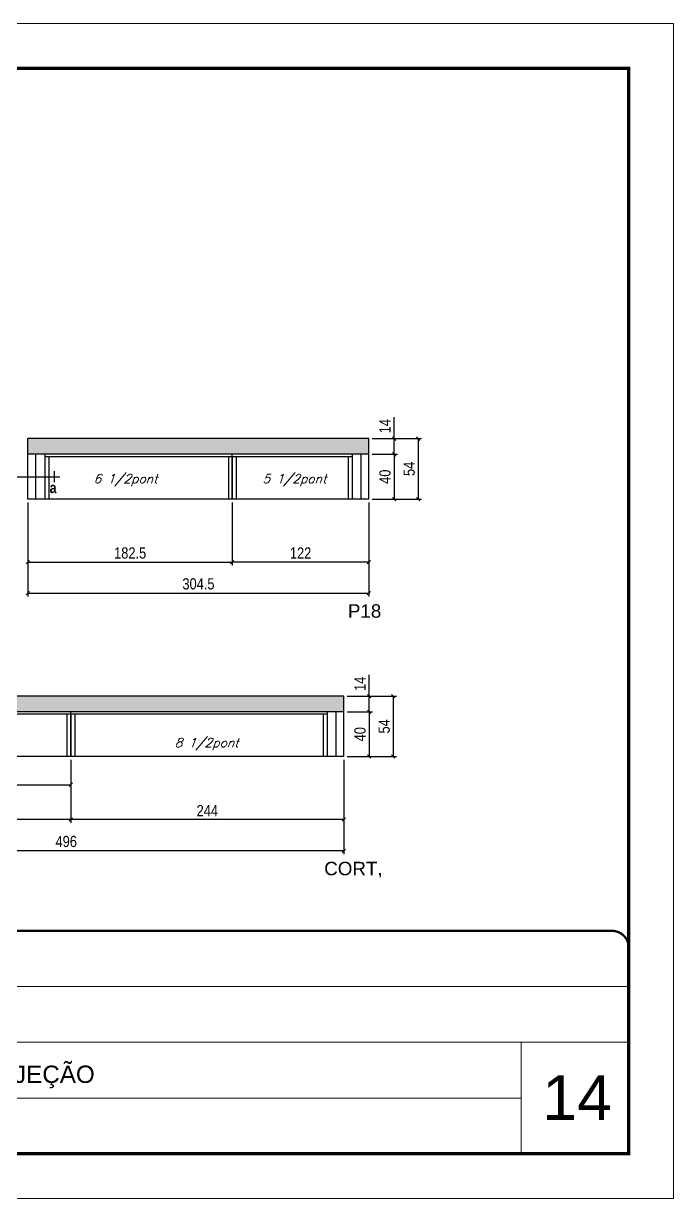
# Model space of a CAD drawing. Header units: millimetres. Extents: x 2921 to 9246, y 316 to 11751.
# Drawn here: x 5411 to 5991, y 6059 to 7109 of the extents above; entities that cross this region are included whole.
import ezdxf

# ---------------------------------------------------------------- set-up
doc = ezdxf.new("R2010")
doc.units = ezdxf.units.MM
doc.linetypes.add('CONTINUO', pattern=[0])
doc.linetypes.add('DASHED', pattern=[0.75, 0.5, -0.25])
for name, color, linetype in [('1', 3, 'Continuous'), ('5', 5, 'Continuous'), ('COTA', 241, 'Continuous'), ('detalhes', 4, 'Continuous'), ('NOMENCLATURA', 7, 'Continuous'), ('Painéis', 200, 'Continuous'), ('SARR_2.2x7', 40, 'Continuous'), ('SARR_3.5x7', 81, 'Continuous'), ('texto', 7, 'Continuous')]:
    doc.layers.add(name, color=color, linetype=linetype)
for name, color, linetype, lineweight in [('CARIMBO', 255, 'Continuous', 9), ('Folhas', 255, 'Continuous', 9), ('SARRAFO DE PRESSAO', 251, 'DASHED', 9)]:
    doc.layers.add(name, color=color, linetype=linetype, lineweight=lineweight)
doc.styles.add('arial', font='arial.ttf')
doc.styles.add('COTA TECNICA', font='techl___.ttf', dxfattribs={"height": 10})
doc.styles.add('COTA TECNICA-50', font='techl___.ttf', dxfattribs={"height": 10})
doc.styles.add('Romans', font='romans.shx')
doc.styles.get("Standard").update_dxf_attribs({"font": 'arial.ttf'})
doc.styles.add('TECNICA', font='techb___.ttf', dxfattribs={"height": 10})
doc.dimstyles.new('COTA PAINEL-50', dxfattribs={"dimtxt": 10, "dimasz": 3, "dimexe": 3, "dimexo": 3, "dimgap": 3, "dimtad": 1, "dimdec": 1, "dimzin": 12, "dimdsep": 46, "dimtxsty": 'COTA TECNICA-50', "dimblk1": 'OBLIQUE', "dimblk2": 'OBLIQUE', "dimsah": 1, "dimcen": 0.9, "dimclrd": 4, "dimclre": 4, "dimclrt": 240, "dimadec": 1, "dimazin": 3, "dimtfac": 1, "dimtdec": 1, "dimtmove": 0, "dimatfit": 3, "dimfxl": 1, "dimtolj": 1, "dimtzin": 12, "dimarcsym": 0})
doc.dimstyles.new('PAINEL', dxfattribs={"dimtxt": 10, "dimasz": 3, "dimexe": 3, "dimexo": 3, "dimgap": 3, "dimtad": 1, "dimdec": 1, "dimzin": 12, "dimdsep": 46, "dimtxsty": 'COTA TECNICA', "dimblk1": 'OBLIQUE', "dimblk2": 'OBLIQUE', "dimsah": 1, "dimcen": 0.9, "dimclrd": 4, "dimclre": 4, "dimclrt": 240, "dimadec": 1, "dimazin": 3, "dimtfac": 1, "dimtdec": 1, "dimtmove": 0, "dimatfit": 3, "dimfxl": 1, "dimtolj": 1, "dimtzin": 12, "dimarcsym": 0})

# ---------------------------------------------------------------- blocks, each defined once
blk = doc.blocks.new('9999999999')
at = {"color": 30, "linetype": 'CONTINUO'}
for p, q in [((98564.6, 34379.6), (99584, 34379.6)), ((98564.6, 34329.8), (99488, 34329.8)), ((99584, 34329.8), (99488, 34329.8)), ((99488, 34329.8), (99488, 34230.2)), ((98564.6, 34280), (99488, 34280))]:
    blk.add_line(p, q, dxfattribs=at)
at = {"color": 30, "linetype": 'CONTINUO', "const_width": 2}
blk.add_lwpolyline([(99584, 34230.2), (99584, 34414.4, 0.414214), (99569, 34429.4), (98229, 34429.4, 0.414214), (98214, 34414.4), (98214, 34245.2, 0.414214), (98229, 34230.2), (99584, 34230.2)], format="xyb", dxfattribs=at)
at = {"layer": 'Folhas'}
blk.add_lwpolyline([(98139, 34190.2), (99624, 34190.2), (99624, 35240.2), (98139, 35240.2)], close=True, dxfattribs=at)
at = {"layer": 'Folhas', "color": 30, "const_width": 3}
blk.add_lwpolyline([(98214, 34230.2), (99584, 34230.2), (99584, 35200.2), (98214, 35200.2)], close=True, dxfattribs=at)
at = {"color": 7, "linetype": 'Continuous', "ltscale": 5, "style": 'arial'}
blk.add_text('1° SUBSOLO - PROJEÇÃO', height=15.483, dxfattribs=at).set_placement((98837.7, 34293.5))
blk = doc.blocks.new('_Oblique')
at = {"layer": '1', "color": 0, "lineweight": -2}
blk.add_line((-0.5, -0.5), (0.5, 0.5), dxfattribs=at)
blk = doc.blocks.new('*D673')
at = {"layer": 'COTA', "color": 4, "linetype": 'ByBlock', "lineweight": -2, "transparency": 16777216}
for p, q in [((5597.1, 6680.8), (5597.1, 6624.5)), ((5719.1, 6680.8), (5719.1, 6624.5)), ((5719.1, 6627.5), (5597.1, 6627.5))]:
    blk.add_line(p, q, dxfattribs=at)
at = {"layer": 'Defpoints', "color": 0, "linetype": 'ByBlock', "transparency": 16777216}
for p in [(5597.1, 6683.8), (5719.1, 6683.8), (5597.1, 6627.5)]:
    blk.add_point(p, dxfattribs=at)
at = {"layer": 'COTA', "color": 4, "linetype": 'ByBlock', "lineweight": -2, "transparency": 16777216, "xscale": 3, "yscale": 3, "zscale": 3, "rotation": 180}
blk.add_blockref('_Oblique', (5597.1, 6627.5), dxfattribs=at)
at = {"layer": 'COTA', "color": 4, "linetype": 'ByBlock', "lineweight": -2, "transparency": 16777216, "xscale": 3, "yscale": 3, "zscale": 3}
blk.add_blockref('_Oblique', (5719.1, 6627.5), dxfattribs=at)
at = {"layer": 'COTA', "color": 240, "linetype": 'ByBlock', "transparency": 16777216, "insert": (5658.1, 6635.6), "char_height": 10, "width": 165.595, "attachment_point": 5, "style": 'COTA TECNICA'}
blk.add_mtext('\\A1;122 ', dxfattribs=at)
blk = doc.blocks.new('*D687')
at = {"layer": 'COTA', "color": 4, "lineweight": -2, "transparency": 16777216}
for p, q in [((5414.6, 6680.8), (5414.6, 6624.5)), ((5597.1, 6680.8), (5597.1, 6624.5)), ((5414.6, 6627.5), (5597.1, 6627.5))]:
    blk.add_line(p, q, dxfattribs=at)
at = {"layer": 'Defpoints', "color": 0, "transparency": 16777216}
for p in [(5414.6, 6683.8), (5597.1, 6683.8), (5597.1, 6627.5)]:
    blk.add_point(p, dxfattribs=at)
at = {"layer": 'COTA', "color": 4, "lineweight": -2, "transparency": 16777216, "xscale": 3, "yscale": 3, "zscale": 3, "rotation": 180}
blk.add_blockref('_Oblique', (5414.6, 6627.5), dxfattribs=at)
at = {"layer": 'COTA', "color": 4, "lineweight": -2, "transparency": 16777216, "xscale": 3, "yscale": 3, "zscale": 3}
blk.add_blockref('_Oblique', (5597.1, 6627.5), dxfattribs=at)
at = {"layer": 'COTA', "color": 240, "transparency": 16777216, "insert": (5505.9, 6635.6), "char_height": 10, "attachment_point": 5, "style": 'COTA TECNICA'}
blk.add_mtext('\\A1;182.5', dxfattribs=at)
blk = doc.blocks.new('*D688')
at = {"layer": 'Defpoints', "color": 0, "transparency": 16777216}
for p in [(5414.6, 6683.8), (5719.1, 6627.5), (5719.1, 6599.8)]:
    blk.add_point(p, dxfattribs=at)
at = {"layer": 'Painéis', "color": 4, "lineweight": -2, "transparency": 16777216}
for p, q in [((5414.6, 6680.8), (5414.6, 6596.8)), ((5719.1, 6624.5), (5719.1, 6596.8)), ((5414.6, 6599.8), (5719.1, 6599.8))]:
    blk.add_line(p, q, dxfattribs=at)
at = {"layer": 'Painéis', "color": 4, "lineweight": -2, "transparency": 16777216, "xscale": 3, "yscale": 3, "zscale": 3, "rotation": 180}
blk.add_blockref('_Oblique', (5414.6, 6599.8), dxfattribs=at)
at = {"layer": 'Painéis', "color": 4, "lineweight": -2, "transparency": 16777216, "xscale": 3, "yscale": 3, "zscale": 3}
blk.add_blockref('_Oblique', (5719.1, 6599.8), dxfattribs=at)
at = {"layer": 'Painéis', "color": 240, "lineweight": 5, "transparency": 16777216, "insert": (5566.9, 6608), "char_height": 10, "attachment_point": 5, "style": 'COTA TECNICA'}
blk.add_mtext('\\A1;304.5', dxfattribs=at)
blk = doc.blocks.new('*D689')
at = {"layer": 'COTA', "color": 4, "lineweight": -2, "transparency": 16777216}
for p, q in [((5722.1, 6723.8), (5744.6, 6723.8)), ((5741.6, 6723.8), (5741.6, 6683.8)), ((5722.1, 6683.8), (5744.6, 6683.8))]:
    blk.add_line(p, q, dxfattribs=at)
at = {"layer": 'Defpoints', "color": 0, "transparency": 16777216}
for p in [(5719.1, 6723.8), (5719.1, 6683.8), (5741.6, 6683.8)]:
    blk.add_point(p, dxfattribs=at)
at = {"layer": 'COTA', "color": 4, "lineweight": -2, "transparency": 16777216, "xscale": 3, "yscale": 3, "zscale": 3}
for p, rotation in [((5741.6, 6723.8), 90), ((5741.6, 6683.8), 270)]:
    blk.add_blockref('_Oblique', p, dxfattribs=dict(at, rotation=rotation))
at = {"layer": 'COTA', "color": 240, "transparency": 16777216, "insert": (5733.5, 6703.8), "char_height": 10, "attachment_point": 5, "rotation": 90, "style": 'COTA TECNICA-50'}
blk.add_mtext('\\A1;40', dxfattribs=at)
blk = doc.blocks.new('*D690')
at = {"layer": 'COTA', "color": 4, "lineweight": -2, "transparency": 16777216}
for p, q in [((5741.6, 6737.8), (5741.6, 6756.9)), ((5722.1, 6737.8), (5744.6, 6737.8)), ((5741.6, 6723.8), (5741.6, 6737.8)), ((5722.1, 6723.8), (5744.6, 6723.8))]:
    blk.add_line(p, q, dxfattribs=at)
at = {"layer": 'Defpoints', "color": 0, "transparency": 16777216}
for p in [(5719.1, 6737.8), (5741.6, 6737.8), (5719.1, 6723.8)]:
    blk.add_point(p, dxfattribs=at)
at = {"layer": 'COTA', "color": 4, "lineweight": -2, "transparency": 16777216, "xscale": 3, "yscale": 3, "zscale": 3}
for p, rotation in [((5741.6, 6737.8), 90), ((5741.6, 6723.8), 270)]:
    blk.add_blockref('_Oblique', p, dxfattribs=dict(at, rotation=rotation))
at = {"layer": 'COTA', "color": 240, "transparency": 16777216, "insert": (5733.5, 6748.9), "char_height": 10, "attachment_point": 5, "rotation": 90, "style": 'COTA TECNICA-50'}
blk.add_mtext('\\A1;14', dxfattribs=at)
blk = doc.blocks.new('*D691')
at = {"layer": 'COTA', "color": 4, "lineweight": -2, "transparency": 16777216}
for p, q in [((5722.1, 6737.8), (5766.2, 6737.8)), ((5763.2, 6737.8), (5763.2, 6683.8)), ((5722.1, 6683.8), (5766.2, 6683.8))]:
    blk.add_line(p, q, dxfattribs=at)
at = {"layer": 'Defpoints', "color": 0, "transparency": 16777216}
for p in [(5719.1, 6737.8), (5719.1, 6683.8), (5763.2, 6683.8)]:
    blk.add_point(p, dxfattribs=at)
at = {"layer": 'COTA', "color": 4, "lineweight": -2, "transparency": 16777216, "xscale": 3, "yscale": 3, "zscale": 3}
for p, rotation in [((5763.2, 6737.8), 90), ((5763.2, 6683.8), 270)]:
    blk.add_blockref('_Oblique', p, dxfattribs=dict(at, rotation=rotation))
at = {"layer": 'COTA', "color": 240, "transparency": 16777216, "insert": (5755.1, 6710.8), "char_height": 10, "attachment_point": 5, "rotation": 90, "style": 'COTA TECNICA-50'}
blk.add_mtext('\\A1;54', dxfattribs=at)
blk = doc.blocks.new('*D700')
at = {"layer": 'COTA', "color": 4, "linetype": 'ByBlock', "lineweight": -2, "transparency": 16777216}
for p, q in [((5452.8, 6450.7), (5452.8, 6394.4)), ((5696.8, 6450.7), (5696.8, 6394.4)), ((5696.8, 6397.4), (5452.8, 6397.4))]:
    blk.add_line(p, q, dxfattribs=at)
at = {"layer": 'Defpoints', "color": 0, "linetype": 'ByBlock', "transparency": 16777216}
for p in [(5452.8, 6453.7), (5696.8, 6453.7), (5452.8, 6397.4)]:
    blk.add_point(p, dxfattribs=at)
at = {"layer": 'COTA', "color": 4, "linetype": 'ByBlock', "lineweight": -2, "transparency": 16777216, "xscale": 3, "yscale": 3, "zscale": 3, "rotation": 180}
blk.add_blockref('_Oblique', (5452.8, 6397.4), dxfattribs=at)
at = {"layer": 'COTA', "color": 4, "linetype": 'ByBlock', "lineweight": -2, "transparency": 16777216, "xscale": 3, "yscale": 3, "zscale": 3}
blk.add_blockref('_Oblique', (5696.8, 6397.4), dxfattribs=at)
at = {"layer": 'COTA', "color": 240, "linetype": 'ByBlock', "transparency": 16777216, "insert": (5574.8, 6405.4), "char_height": 10, "attachment_point": 5, "style": 'COTA TECNICA'}
blk.add_mtext('\\A1;244', dxfattribs=at)
blk = doc.blocks.new('*D1124')
at = {"layer": 'COTA', "color": 4, "linetype": 'ByBlock', "lineweight": -2, "transparency": 16777216}
for p, q in [((5200.8, 6450.7), (5200.8, 6366.6)), ((5696.8, 6450.7), (5696.8, 6366.6)), ((5696.8, 6369.6), (5200.8, 6369.6))]:
    blk.add_line(p, q, dxfattribs=at)
at = {"layer": 'Defpoints', "color": 0, "linetype": 'ByBlock', "transparency": 16777216}
for p in [(5200.8, 6453.7), (5696.8, 6453.7), (5200.8, 6369.6)]:
    blk.add_point(p, dxfattribs=at)
at = {"layer": 'COTA', "color": 4, "linetype": 'ByBlock', "lineweight": -2, "transparency": 16777216, "xscale": 3, "yscale": 3, "zscale": 3, "rotation": 180}
blk.add_blockref('_Oblique', (5200.8, 6369.6), dxfattribs=at)
at = {"layer": 'COTA', "color": 4, "linetype": 'ByBlock', "lineweight": -2, "transparency": 16777216, "xscale": 3, "yscale": 3, "zscale": 3}
blk.add_blockref('_Oblique', (5696.8, 6369.6), dxfattribs=at)
at = {"layer": 'COTA', "color": 240, "linetype": 'ByBlock', "transparency": 16777216, "insert": (5448.8, 6377.8), "char_height": 10, "attachment_point": 5, "style": 'COTA TECNICA'}
blk.add_mtext('\\A1;496', dxfattribs=at)
blk = doc.blocks.new('*D1116')
at = {"layer": 'COTA', "color": 4, "lineweight": -2, "transparency": 16777216}
for p, q in [((5200.8, 6450.7), (5200.8, 6394.4)), ((5452.8, 6450.7), (5452.8, 6394.4)), ((5452.8, 6397.4), (5200.8, 6397.4))]:
    blk.add_line(p, q, dxfattribs=at)
at = {"layer": 'Defpoints', "color": 0, "transparency": 16777216}
for p in [(5200.8, 6453.7), (5452.8, 6453.7), (5200.8, 6397.4)]:
    blk.add_point(p, dxfattribs=at)
at = {"layer": 'COTA', "color": 4, "lineweight": -2, "transparency": 16777216, "xscale": 3, "yscale": 3, "zscale": 3, "rotation": 180}
blk.add_blockref('_Oblique', (5200.8, 6397.4), dxfattribs=at)
at = {"layer": 'COTA', "color": 4, "lineweight": -2, "transparency": 16777216, "xscale": 3, "yscale": 3, "zscale": 3}
blk.add_blockref('_Oblique', (5452.8, 6397.4), dxfattribs=at)
at = {"layer": 'COTA', "color": 240, "transparency": 16777216, "insert": (5322.8, 6405.5), "char_height": 10, "attachment_point": 5, "style": 'COTA TECNICA'}
blk.add_mtext('\\A1;252 ', dxfattribs=at)
blk = doc.blocks.new('*D677')
at = {"layer": 'COTA', "color": 4, "lineweight": -2, "transparency": 16777216}
for p, q in [((5699.8, 6493.7), (5722.3, 6493.7)), ((5719.3, 6493.7), (5719.3, 6453.7)), ((5699.8, 6453.7), (5722.3, 6453.7))]:
    blk.add_line(p, q, dxfattribs=at)
at = {"layer": 'Defpoints', "color": 0, "transparency": 16777216}
for p in [(5696.8, 6493.7), (5696.8, 6453.7), (5719.3, 6453.7)]:
    blk.add_point(p, dxfattribs=at)
at = {"layer": 'COTA', "color": 4, "lineweight": -2, "transparency": 16777216, "xscale": 3, "yscale": 3, "zscale": 3}
for p, rotation in [((5719.3, 6493.7), 90), ((5719.3, 6453.7), 270)]:
    blk.add_blockref('_Oblique', p, dxfattribs=dict(at, rotation=rotation))
at = {"layer": 'COTA', "color": 240, "transparency": 16777216, "insert": (5711.2, 6473.7), "char_height": 10, "attachment_point": 5, "rotation": 90, "style": 'COTA TECNICA-50'}
blk.add_mtext('\\A1;40', dxfattribs=at)
blk = doc.blocks.new('*D678')
at = {"layer": 'COTA', "color": 4, "lineweight": -2, "transparency": 16777216}
for p, q in [((5719.3, 6507.7), (5719.3, 6526.8)), ((5699.8, 6507.7), (5722.3, 6507.7)), ((5719.3, 6493.7), (5719.3, 6507.7)), ((5699.8, 6493.7), (5722.3, 6493.7))]:
    blk.add_line(p, q, dxfattribs=at)
at = {"layer": 'Defpoints', "color": 0, "transparency": 16777216}
for p in [(5696.8, 6507.7), (5719.3, 6507.7), (5696.8, 6493.7)]:
    blk.add_point(p, dxfattribs=at)
at = {"layer": 'COTA', "color": 4, "lineweight": -2, "transparency": 16777216, "xscale": 3, "yscale": 3, "zscale": 3}
for p, rotation in [((5719.3, 6507.7), 90), ((5719.3, 6493.7), 270)]:
    blk.add_blockref('_Oblique', p, dxfattribs=dict(at, rotation=rotation))
at = {"layer": 'COTA', "color": 240, "transparency": 16777216, "insert": (5711.2, 6518.7), "char_height": 10, "attachment_point": 5, "rotation": 90, "style": 'COTA TECNICA-50'}
blk.add_mtext('\\A1;14', dxfattribs=at)
blk = doc.blocks.new('*D679')
at = {"layer": 'COTA', "color": 4, "lineweight": -2, "transparency": 16777216}
for p, q in [((5699.8, 6507.7), (5743.9, 6507.7)), ((5740.9, 6507.7), (5740.9, 6453.7)), ((5699.8, 6453.7), (5743.9, 6453.7))]:
    blk.add_line(p, q, dxfattribs=at)
at = {"layer": 'Defpoints', "color": 0, "transparency": 16777216}
for p in [(5696.8, 6507.7), (5696.8, 6453.7), (5740.9, 6453.7)]:
    blk.add_point(p, dxfattribs=at)
at = {"layer": 'COTA', "color": 4, "lineweight": -2, "transparency": 16777216, "xscale": 3, "yscale": 3, "zscale": 3}
for p, rotation in [((5740.9, 6507.7), 90), ((5740.9, 6453.7), 270)]:
    blk.add_blockref('_Oblique', p, dxfattribs=dict(at, rotation=rotation))
at = {"layer": 'COTA', "color": 240, "transparency": 16777216, "insert": (5732.8, 6480.7), "char_height": 10, "attachment_point": 5, "rotation": 90, "style": 'COTA TECNICA-50'}
blk.add_mtext('\\A1;54', dxfattribs=at)
blk = doc.blocks.new('*D1118')
at = {"layer": 'Defpoints', "color": 0, "transparency": 16777216}
for p in [(5322.8, 6453.7), (5452.8, 6453.7), (5452.8, 6428.6)]:
    blk.add_point(p, dxfattribs=at)
at = {"layer": 'Painéis', "color": 4, "lineweight": -2, "transparency": 16777216}
for p, q in [((5322.8, 6450.7), (5322.8, 6425.6)), ((5452.8, 6450.7), (5452.8, 6425.6)), ((5322.8, 6428.6), (5452.8, 6428.6))]:
    blk.add_line(p, q, dxfattribs=at)
at = {"layer": 'Painéis', "color": 4, "lineweight": -2, "transparency": 16777216, "xscale": 3, "yscale": 3, "zscale": 3, "rotation": 180}
blk.add_blockref('_Oblique', (5322.8, 6428.6), dxfattribs=at)
at = {"layer": 'Painéis', "color": 4, "lineweight": -2, "transparency": 16777216, "xscale": 3, "yscale": 3, "zscale": 3}
blk.add_blockref('_Oblique', (5452.8, 6428.6), dxfattribs=at)
at = {"layer": 'Painéis', "color": 240, "lineweight": 5, "transparency": 16777216, "insert": (5387.8, 6436.8), "char_height": 10, "attachment_point": 5, "style": 'COTA TECNICA'}
blk.add_mtext('\\A1;130', dxfattribs=at)

msp = doc.modelspace()

# ---------------------------------------------------------------- hatches: boundary and pattern name
at = {"layer": 'COTA', "linetype": 'ByBlock'}
h = msp.add_hatch(dxfattribs=at)
h.set_pattern_fill('AR-CONC', color=256, scale=0.03)
h.set_pattern_definition([(50, (3238.4166, -9818.009), (5.4655401, -0.4781726), [0.5715, -6.2865]), (355, (3238.4166, -9818.009), (-1.0573026, 5.7317054), [0.4572, -5.0292175]), (100.451445, (3238.872, -9818.049), (4.4082374, 5.2535326), [0.4857003, -5.3427073]), (46.1842, (3238.4166, -9816.485), (8.1323712, -1.2612698), [0.85725, -9.42975]), (96.63556, (3239.094, -9816.59), (7.122124, 7.4227837), [0.7285507, -8.0140682]), (351.18415, (3238.417, -9816.485), (7.122124, 7.4227837), [0.685799, -7.543792]), (21, (3239.1786, -9816.866), (4.5484317, -3.067956), [0.5715, -6.2865]), (326, (3239.1786, -9816.866), (1.8540609, 5.525639), [0.4572, -5.0292]), (71.451445, (3239.5577, -9817.122), (6.4024926, 2.457683), [0.4857003, -5.3426981]), (37.5, (3238.4166, -9818.0092), (0.0926581, 2.53665117), [0, -4.96824, 0, -5.1054, 0, -5.04825]), (7.5, (3238.4166, -9818.0092), (2.00458988, 3.00541724), [0, -2.91084, 0, -4.85394, 0, -1.92405]), (327.5, (3236.7174, -9818.0092), (4.06771786, -0.17186232), [0, -1.905, 0, -5.9436, 0, -7.8867]), (317.5, (3235.9554, -9818.0092), (4.44387544, 0.7627947), [0, -2.4765, 0, -3.94716, 0, -5.6007])])
h.paths.add_polyline_path([(5414.64, 6737.82), (5414.64, 6723.82), (5719.14, 6723.82), (5719.14, 6737.82)])
h = msp.add_hatch(dxfattribs=at)
h.set_pattern_fill('AR-CONC', color=256, scale=0.03)
h.set_pattern_definition([(50, (-126565.522, -27390.2792), (5.46554007, -0.47817257), [0.5715, -6.2865]), (355, (-126565.522, -27390.279), (-1.05730264, 5.73170536), [0.4572, -5.02921753]), (100.4514447, (-126565.0667, -27390.319), (4.40823741, 5.25353256), [0.48570026, -5.34270734]), (46.1842, (-126565.522, -27388.755), (8.13237123, -1.26126984), [0.85725, -9.42975]), (96.6355576, (-126564.8445, -27388.86), (7.122124, 7.42278374), [0.7285507, -8.01406824]), (351.184151, (-126565.522, -27388.755), (7.122124, 7.42278374), [0.685799, -7.54379196]), (21, (-126564.76, -27389.1362), (4.54843174, -3.06795595), [0.5715, -6.2865]), (326, (-126564.76, -27389.136), (1.85406085, 5.52563898), [0.4572, -5.0292]), (71.451445, (-126564.381, -27389.392), (6.40249258, 2.45768307), [0.48570026, -5.34269813]), (37.5, (-126565.5222, -27390.2792), (0.092658098, 2.536651166), [0, -4.96824, 0, -5.1054, 0, -5.04825]), (7.5, (-126565.5222, -27390.2792), (2.004589875, 3.005417245), [0, -2.91084, 0, -4.85394, 0, -1.92405]), (327.5, (-126567.2214, -27390.2792), (4.067717855, -0.17186232), [0, -1.905, 0, -5.9436, 0, -7.8867]), (317.5, (-126567.9834, -27390.2792), (4.44387544, 0.76279473), [0, -2.4765, 0, -3.94716, 0, -5.6007])])
h.paths.add_polyline_path([(5200.84, 6493.68), (5200.84, 6507.68), (5696.84, 6507.68), (5696.84, 6493.68)])

# ---------------------------------------------------------------- linework, layer by layer
for p, q in [((5719.14, 6737.82), (5414.64, 6737.82)), ((5414.64, 6723.82), (5414.64, 6737.82)), ((5719.14, 6723.82), (5719.14, 6737.82)), ((5696.84, 6507.68), (5200.84, 6507.68)), ((5696.84, 6493.68), (5696.84, 6507.68))]:
    msp.add_line(p, q, dxfattribs=at)
at = {"layer": 'NOMENCLATURA', "linetype": 'Continuous'}
for p, q in [((5400.25, 6703.82), (5443.02, 6703.82)), ((5438.02, 6708.8), (5438.02, 6698.84))]:
    msp.add_line(p, q, dxfattribs=at)
at = {"layer": 'Painéis', "linetype": 'ByBlock'}
for p, q in [((5719.14, 6723.82), (5414.64, 6723.82)), ((5597.14, 6683.82), (5597.14, 6723.82)), ((5719.14, 6683.82), (5719.14, 6723.82)), ((5719.14, 6683.82), (5414.64, 6683.82)), ((5696.84, 6493.68), (5200.84, 6493.68)), ((5452.84, 6453.68), (5452.84, 6493.68)), ((5452.84, 6453.68), (5452.84, 6493.68)), ((5696.84, 6453.68), (5696.84, 6493.68)), ((5696.84, 6453.68), (5200.84, 6453.68))]:
    msp.add_line(p, q, dxfattribs=at)
at = {"layer": 'Painéis'}
msp.add_line((5414.64, 6683.82), (5414.64, 6723.82), dxfattribs=at)
at = {"layer": 'SARR_2.2x7', "linetype": 'Continuous'}
for p, q in [((5421.64, 6683.82), (5421.64, 6723.82)), ((5597.14, 6721.62), (5429.64, 6721.62)), ((5704.14, 6721.62), (5597.14, 6721.62)), ((5712.14, 6683.82), (5712.14, 6723.82)), ((5452.84, 6491.48), (5215.84, 6491.48)), ((5681.84, 6491.48), (5452.84, 6491.48)), ((5689.84, 6453.68), (5689.84, 6493.68))]:
    msp.add_line(p, q, dxfattribs=at)
at = {"layer": 'SARR_3.5x7'}
for p, q in [((5429.64, 6723.82), (5429.64, 6683.82)), ((5433.14, 6721.62), (5433.14, 6683.82)), ((5593.64, 6721.62), (5593.64, 6683.82)), ((5597.14, 6721.62), (5597.14, 6683.82)), ((5600.64, 6721.62), (5600.64, 6683.82)), ((5700.64, 6721.62), (5700.64, 6683.82)), ((5704.14, 6723.82), (5704.14, 6683.82)), ((5597.14, 6683.82), (5593.64, 6683.82)), ((5600.64, 6683.82), (5597.14, 6683.82)), ((5704.14, 6683.82), (5700.64, 6683.82)), ((5449.34, 6491.48), (5449.34, 6453.68)), ((5452.84, 6491.48), (5452.84, 6453.68)), ((5452.84, 6491.48), (5452.84, 6453.68)), ((5456.34, 6491.48), (5456.34, 6453.68)), ((5678.34, 6491.48), (5678.34, 6453.68)), ((5681.84, 6493.68), (5681.84, 6453.68)), ((5452.84, 6453.68), (5449.34, 6453.68)), ((5456.34, 6453.68), (5452.84, 6453.68)), ((5681.84, 6453.68), (5678.34, 6453.68))]:
    msp.add_line(p, q, dxfattribs=at)

# ---------------------------------------------------------------- block references
at = {"layer": 'SARRAFO DE PRESSAO', "color": 6, "linetype": 'ByBlock'}
msp.add_blockref('9999999999', (-93632.85, -28131.41), dxfattribs=at)

# ---------------------------------------------------------------- texts
at = {"layer": '5', "linetype": 'Continuous'}
for s, rotation, p in [('P18', 359.99996, (5700.34, 6577.82)), ('CORT,', 0.00004, (5679.21, 6347.67))]:
    msp.add_text(s, height=12, rotation=rotation, dxfattribs=at).set_placement(p)
at = {"layer": 'CARIMBO', "style": 'arial'}
msp.add_text('14', height=40, dxfattribs=at).set_placement((5873.99, 6128.94))
at = {"layer": 'detalhes', "style": 'TECNICA'}
msp.add_text('a', height=9.6, dxfattribs=at).set_placement((5434.02, 6689.16))
at = {"layer": 'texto', "color": 2, "char_height": 8, "attachment_point": 5, "style": 'Romans'}
for s, insert in [('{\\Q19;\\C256;6 1/2pont}', (5501.74, 6700.73)), ('{\\Q19;\\C256;5 1/2pont}', (5652.58, 6700.73)), ('{\\Q19;\\C256;8 1/2pont}', (5574.18, 6464.9))]:
    msp.add_mtext(s, dxfattribs=dict(at, insert=insert))

# ---------------------------------------------------------------- dimensions: what is measured, and where the dimension line sits
at = {"layer": 'COTA'}
for base, p1, p2, angle, dimstyle, picture, middle in [((5741.56, 6737.82), (5719.14, 6723.82), (5719.14, 6737.82), 90, 'COTA PAINEL-50', '*D690', (5733.49, 6748.88)), ((5763.18, 6683.82), (5719.14, 6737.82), (5719.14, 6683.82), 90, 'COTA PAINEL-50', '*D691', (5755.07, 6710.82)), ((5741.56, 6683.82), (5719.14, 6723.82), (5719.14, 6683.82), 90, 'COTA PAINEL-50', '*D689', (5733.46, 6703.82)), ((5597.14, 6627.51), (5414.64, 6683.82), (5597.14, 6683.82), 180, 'PAINEL', '*D687', (5505.89, 6635.64)), ((5719.27, 6507.68), (5696.84, 6493.68), (5696.84, 6507.68), 90, 'COTA PAINEL-50', '*D678', (5711.2, 6518.73)), ((5740.88, 6453.68), (5696.84, 6507.68), (5696.84, 6453.68), 90, 'COTA PAINEL-50', '*D679', (5732.77, 6480.68)), ((5719.27, 6453.68), (5696.84, 6493.68), (5696.84, 6453.68), 90, 'COTA PAINEL-50', '*D677', (5711.17, 6473.68))]:
    dim = msp.add_linear_dim(base=base, p1=p1, p2=p2, angle=angle, dimstyle=dimstyle, dxfattribs=at)
    dim.commit()
    dim.dimension.update_dxf_attribs({"geometry": picture, "text_midpoint": middle})
at = {"layer": 'COTA', "linetype": 'ByBlock'}
dim = msp.add_linear_dim(base=(5597.14, 6627.51), p1=(5719.14, 6683.82), p2=(5597.14, 6683.82), angle=180, text='<> ', dimstyle='PAINEL', dxfattribs=at)
dim.commit()
dim.dimension.update_dxf_attribs({"geometry": '*D673', "text_midpoint": (5658.14, 6627.51), "dimtype": 160})
for base, p2, picture, middle in [((5200.84, 6369.64), (5200.84, 6453.68), '*D1124', (5448.84, 6377.77)), ((5452.84, 6397.37), (5452.84, 6453.68), '*D700', (5574.84, 6405.44))]:
    dim = msp.add_linear_dim(base=base, p1=(5696.84, 6453.68), p2=p2, angle=180, dimstyle='PAINEL', dxfattribs=at)
    dim.commit()
    dim.dimension.update_dxf_attribs({"geometry": picture, "text_midpoint": middle})
at = {"layer": 'COTA'}
dim = msp.add_linear_dim(base=(5200.84, 6397.37), p1=(5452.84, 6453.68), p2=(5200.84, 6453.68), angle=180, text='<> ', dimstyle='PAINEL', dxfattribs=at)
dim.commit()
dim.dimension.update_dxf_attribs({"geometry": '*D1116', "text_midpoint": (5322.84, 6397.37), "dimtype": 160})
at = {"layer": 'Painéis', "lineweight": 5}
for base, p1, p2, picture, middle in [((5719.14, 6599.78), (5414.64, 6683.82), (5719.14, 6627.51), '*D688', (5566.89, 6608)), ((5452.84, 6428.59), (5322.84, 6453.68), (5452.84, 6453.68), '*D1118', (5387.84, 6436.81))]:
    dim = msp.add_linear_dim(base=base, p1=p1, p2=p2, dimstyle='PAINEL', dxfattribs=at)
    dim.commit()
    dim.dimension.update_dxf_attribs({"geometry": picture, "text_midpoint": middle})

doc.saveas('drawing.dxf')
